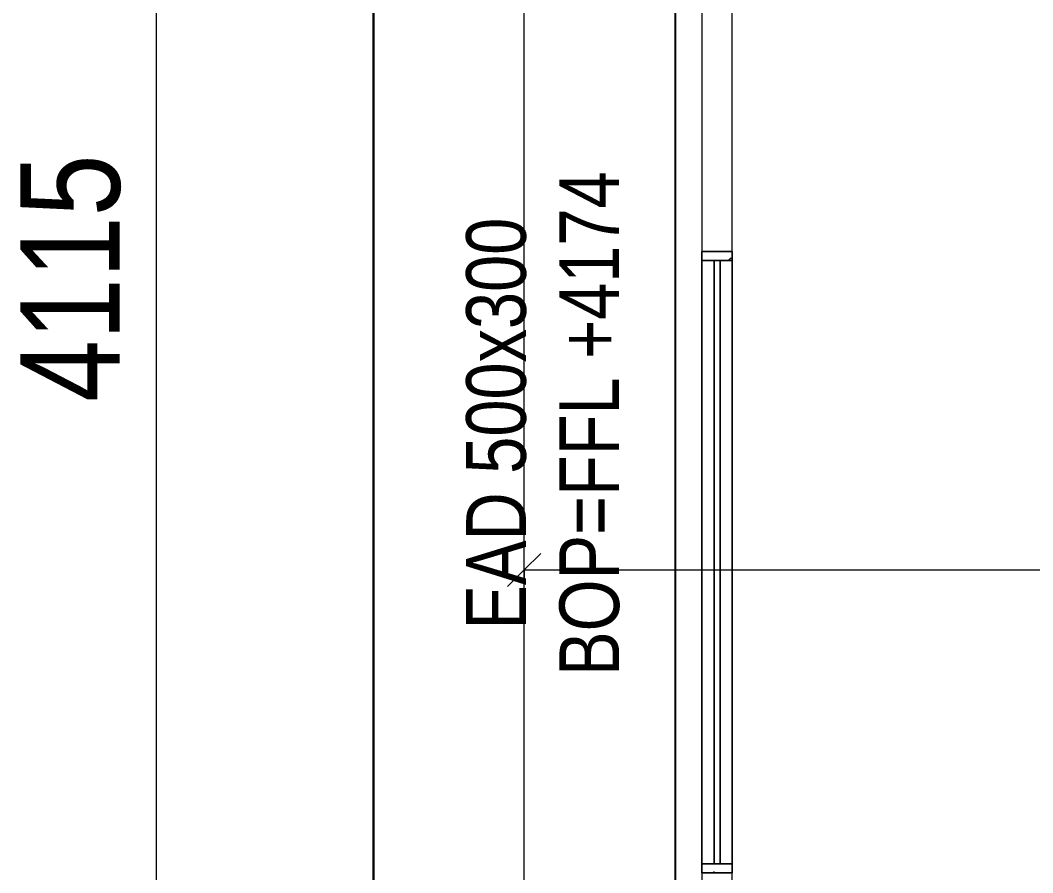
# Model space of a CAD drawing. Header units: millimetres. Extents: x -21807 to 17683, y 43568 to 60640.
# Drawn here: x -17089 to -15410, y 54177 to 55590 of the extents above; entities that cross this region are included whole.
import ezdxf

# ---------------------------------------------------------------- set-up
doc = ezdxf.new("R2010")
doc.units = ezdxf.units.MM
for name, color, linetype, lineweight in [('A-ANNO-DIMS', 7, 'Continuous', 9), ('A-ANNO-DIMS-110', 7, 'Continuous', 9), ('A-WALL', 7, 'Continuous', 9), ('M-HVAC-DUCT', 7, 'Continuous', 25), ('M-HVAC-DUCT-CNTR', 7, 'Continuous', 5), ('M-HVAC-DUCT-IDEN', 7, 'Continuous', 9)]:
    doc.layers.add(name, color=color, linetype=linetype, lineweight=lineweight)
doc.layers.add('A-GLAZ', color=7, linetype='Continuous', lineweight=9, true_color=0x00007f)
doc.styles.add('Arial_2', font='arial.ttf', dxfattribs={"width": 0.8, "height": 165})
doc.styles.add('Arial_5', font='arial.ttf', dxfattribs={"width": 0.8, "height": 99})
doc.dimstyles.new('AK_DIM_2_0_Arial_đỏ', dxfattribs={"dimscale": 304.8, "dimtxt": 168.342801, "dimasz": 0.180446, "dimexe": 0.180446, "dimexo": 0.180446, "dimgap": 0.036089, "dimtad": 1, "dimdec": 0, "dimzin": 0, "dimdsep": 46, "dimtxsty": 'Arial_2', "dimblk1": 'OBLIQUE', "dimblk2": 'OBLIQUE', "dimsah": 1, "dimcen": 0.09, "dimadec": 0, "dimazin": 0, "dimtfac": 1, "dimtdec": 4, "dimtix": 1, "dimtmove": 0, "dimatfit": 3, "dimfxl": 1, "dimtvp": 1, "dimtolj": 1, "dimtzin": 0, "dimarcsym": 2})

# ---------------------------------------------------------------- blocks, each defined once
blk = doc.blocks.new('AK_OViewTuongPanel - 1000x1200-V14-MẶT BẰNG HỆ THỐNG GIÓ THẢI')
at = {"layer": 'A-GLAZ', "true_color": 0xaaaaaa}
h = blk.add_hatch(dxfattribs=at)
h.set_pattern_fill('FP_9', color=253, style=0, pattern_type=2)
h.set_pattern_definition([(127.5, (54691.94, 15933.59), (-107.6708, -3.52028), [7.376, -77.561, 7.376, -87.62, -90.805]), (127.5, (54691.94, 15933.59), (-107.6708, -3.52028), [-179.934, 7.376, -83.429]), (97.5, (54691.94, 15933.59), (-157.70153, 98.89488), [7.376, -38.445, 7.376, -69.179, -29.337]), (97.5, (54691.94, 15933.59), (-157.70153, 98.89488), [-122.377, 7.376, -21.961]), (57.5, (54691.94, 15864.86), (-0.31631, 174.01878), [7.376, -20.564, 7.376, -93.208, -131.318]), (57.5, (54691.94, 15864.86), (-0.31631, 174.01878), [-128.524, 7.376, -123.942]), (47.5, (54691.94, 15864.86), (-49.0445, 167.9829), [7.376, -6.594, 7.376, -58.562, -75.438]), (47.5, (54691.94, 15864.86), (-49.0445, 167.9829), [-79.908, 7.376, -68.062])])
h.paths.add_polyline_path([(515, -25), (515, 25), (500, 25), (500, -25)])
h.paths.add_polyline_path([(-500, -25), (-500, 25), (-515, 25), (-515, -25)])
at = {"layer": 'A-GLAZ', "color": 254, "lineweight": 13, "true_color": 0xe0e0ef}
for p, q in [((-515, 25), (-500, 25)), ((-500, 25), (-500, 5)), ((500, 25), (515, 25)), ((500, 5), (500, 25)), ((-500, -5), (-500, -25)), ((500, -25), (500, -5)), ((-500, -25), (-515, -25)), ((515, -25), (500, -25))]:
    blk.add_line(p, q, dxfattribs=at)
at = {"layer": 'A-GLAZ', "color": 7, "lineweight": 13, "true_color": 0xececf5}
for p, q in [((-515, -25), (-515, 25)), ((515, 25), (515, -25)), ((-500, -5), (-500, 5)), ((-500, 5), (-500, -5)), ((500, 5), (500, -5)), ((500, -5), (500, 5))]:
    blk.add_line(p, q, dxfattribs=at)
at = {"layer": 'A-GLAZ', "color": 9, "lineweight": 13, "true_color": 0xaaaad4}
for p, q in [((-515, 25), (-515, -25)), ((-500, 25), (-515, 25)), ((500, 25), (-500, 25)), ((-500, -25), (-500, 25)), ((515, 25), (500, 25)), ((500, 25), (500, -25)), ((515, -25), (515, 25)), ((500, 5), (-500, 5)), ((-500, 5), (-500, -5)), ((500, -5), (500, 5)), ((-500, -5), (500, -5)), ((-515, -25), (-500, -25)), ((-500, -25), (500, -25)), ((500, -25), (515, -25))]:
    blk.add_line(p, q, dxfattribs=at)
at = {"layer": 'A-GLAZ', "color": 254, "lineweight": 13, "true_color": 0xcccce5}
for p, q in [((-500, 25), (500, 25)), ((-500, 5), (500, 5)), ((500, -5), (-500, -5)), ((500, -25), (-500, -25))]:
    blk.add_line(p, q, dxfattribs=at)
blk = doc.blocks.new('AK-SGS-M3-A_rvt-1-MẶT BẰNG HỆ THỐNG GIÓ THẢI')
at = {"layer": 'A-WALL', "color": 253, "lineweight": 13, "true_color": 0xaaaaaa}
for p, q in [((-15908.6, 55206.9), (-15908.6, 58116.9)), ((-15958.6, 55666.9), (-15958.6, 55206.9)), ((-15958.6, 54176.9), (-15958.6, 51887.3)), ((-15908.6, 53016.9), (-15908.6, 54176.9))]:
    blk.add_line(p, q, dxfattribs=at)
at = {"layer": 'A-WALL', "color": 254, "lineweight": 13, "true_color": 0xcccccc}
for p, q in [((-15908.6, 55206.9), (-15908.6, 58116.9)), ((-15958.6, 55666.9), (-15958.6, 55206.9)), ((-15958.6, 54191.9), (-15958.6, 55191.9)), ((-15908.6, 55191.9), (-15908.6, 54191.9))]:
    blk.add_line(p, q, dxfattribs=at)
at = {"layer": 'A-WALL', "color": 254, "lineweight": 13, "true_color": 0xe0e0e0}
for p, q in [((-15958.6, 55206.9), (-15908.6, 55206.9)), ((-15958.6, 55191.9), (-15958.6, 55206.9)), ((-15908.6, 55206.9), (-15908.6, 55191.9)), ((-15958.6, 55191.9), (-15958.6, 54191.9)), ((-15908.6, 54191.9), (-15908.6, 55191.9)), ((-15958.6, 54176.9), (-15958.6, 54191.9)), ((-15908.6, 54191.9), (-15908.6, 54176.9)), ((-15908.6, 54176.9), (-15958.6, 54176.9))]:
    blk.add_line(p, q, dxfattribs=at)
at = {"layer": 'A-WALL', "color": 7, "lineweight": 13, "true_color": 0xececec}
for p, q in [((-15958.6, 55206.9), (-15958.6, 55191.9)), ((-15958.6, 55206.9), (-15908.6, 55206.9)), ((-15908.6, 55191.9), (-15908.6, 55206.9)), ((-15958.6, 54191.9), (-15958.6, 54176.9)), ((-15908.6, 54176.9), (-15908.6, 54191.9)), ((-15908.6, 54176.9), (-15958.6, 54176.9))]:
    blk.add_line(p, q, dxfattribs=at)
at = {"layer": 'A-GLAZ', "color": 9, "lineweight": 13, "true_color": 0xaaaad4, "rotation": 269.9999999999999}
blk.add_blockref('AK_OViewTuongPanel - 1000x1200-V14-MẶT BẰNG HỆ THỐNG GIÓ THẢI', (-15933.6, 54691.9), dxfattribs=at)
blk = doc.blocks.new('AK-SGS-M3-Hrvt_rvt-1-MẶT BẰNG HỆ THỐNG GIÓ THẢI')
at = {"layer": 'M-HVAC-DUCT', "color": 34, "true_color": 0x994c00}
for p, q in [((-16503.2, 53102.1), (-16503.2, 57216.9)), ((-16503.2, 57216.9), (-16503.2, 53102.1)), ((-16003.2, 57216.9), (-16003.2, 53102.1)), ((-16003.2, 57216.9), (-16003.2, 53102.1))]:
    blk.add_line(p, q, dxfattribs=at)
at = {"layer": 'M-HVAC-DUCT-CNTR', "color": 34, "true_color": 0x994c00}
blk.add_line((-16253.2, 53102.1), (-16253.2, 57216.9), dxfattribs=at)
blk = doc.blocks.new('DIMBLOCK9-MẶT BẰNG HỆ THỐNG GIÓ THẢI')
at = {"layer": 'A-ANNO-DIMS-110', "color": 1, "true_color": 0xff0000}
for p, q in [((-16253.2, 54678.9), (-16253.2, 54733.9)), ((-12874.1, 54678.9), (-12874.1, 54733.9)), ((-16253.2, 54678.9), (-16225.7, 54706.4)), ((-12874.1, 54678.9), (-12846.6, 54706.4)), ((-16253.2, 54678.9), (-16280.7, 54651.4)), ((-16253.2, 54678.9), (-12874.1, 54678.9)), ((-16253.2, 54678.9), (-16253.2, 54662.8)), ((-12874.1, 54678.9), (-12901.6, 54651.4)), ((-12874.1, 54678.9), (-12874.1, 54662.8))]:
    blk.add_line(p, q, dxfattribs=at)
at = {"layer": 'A-ANNO-DIMS-110', "color": 0, "insert": (-14765.6, 54904.1), "char_height": 165, "width": 484.827, "attachment_point": 1, "line_spacing_factor": 0.941778, "style": 'Arial_2'}
blk.add_mtext('3379', dxfattribs=at)
blk = doc.blocks.new('_Oblique')
at = {"color": 0, "linetype": 'ByBlock', "lineweight": -2}
blk.add_line((-0.5, -0.5), (0.5, 0.5), dxfattribs=at)
blk = doc.blocks.new('DIMBLOCK20-MẶT BẰNG HỆ THỐNG GIÓ THẢI')
at = {"layer": 'A-ANNO-DIMS-110', "color": 1, "true_color": 0xff0000}
for p, q in [((-16863.5, 57216.9), (-16891, 57244.4)), ((-16863.5, 57216.9), (-16918.5, 57216.9)), ((-16863.5, 57216.9), (-16863.5, 53102.1)), ((-16863.5, 57216.9), (-16836, 57189.4)), ((-16863.5, 57216.9), (-16558.2, 57216.9)), ((-16863.5, 53102.1), (-16891, 53129.6)), ((-16863.5, 53102.1), (-16918.5, 53102.1)), ((-16863.5, 53102.1), (-16836, 53074.6)), ((-16863.5, 53102.1), (-16558.2, 53102.1))]:
    blk.add_line(p, q, dxfattribs=at)
at = {"layer": 'A-ANNO-DIMS-110', "color": 0, "insert": (-17088.7, 54957.5), "char_height": 165, "width": 484.827, "attachment_point": 1, "rotation": 90, "line_spacing_factor": 0.941778, "style": 'Arial_2'}
blk.add_mtext('4115', dxfattribs=at)

msp = doc.modelspace()

# ---------------------------------------------------------------- block references
at = {"lineweight": 5}
for name in ['AK-SGS-M3-Hrvt_rvt-1-MẶT BẰNG HỆ THỐNG GIÓ THẢI', 'AK-SGS-M3-A_rvt-1-MẶT BẰNG HỆ THỐNG GIÓ THẢI']:
    msp.add_blockref(name, (0, 0), dxfattribs=at)

# ---------------------------------------------------------------- texts
at = {"layer": 'M-HVAC-DUCT-IDEN', "color": 1, "true_color": 0xff0000, "insert": (-16222, 54921.5), "char_height": 99, "width": 861.52, "attachment_point": 5, "rotation": 90, "line_spacing_factor": 0.936439, "style": 'Arial_5'}
msp.add_mtext('\\pxqc,t11.28889,22.57778,33.86667,45.15556,56.44444,67.73333,79.02222,90.31111,101.6,112.88889,124.17778,135.46667,146.75556,158.04444,169.33333,180.62222,191.91111,203.2,214.48889,225.77778,237.06667,248.35556,259.64444,270.93333,282.22222,293.51111,304.8,316.08889,327.37778,338.66667,349.95556,361.24444;{EAD 500x300\\PBOP=FFL +4174}', dxfattribs=at)

# ---------------------------------------------------------------- dimensions: what is measured, and where the dimension line sits
at = {"layer": 'A-ANNO-DIMS', "color": 1, "true_color": 0xff0000}
dim = msp.add_linear_dim(base=(-16863.5, 53102.1), p1=(-16503.2, 57216.9), p2=(-16503.2, 53102.1), angle=90, dimstyle='AK_DIM_2_0_Arial_đỏ', override={"dimpost": '<>', "dimfxl": 4114.861832}, dxfattribs=at)
dim.commit()
dim.dimension.update_dxf_attribs({"geometry": 'DIMBLOCK20-MẶT BẰNG HỆ THỐNG GIÓ THẢI', "text_midpoint": (-16958.7, 55159.5)})
dim = msp.add_linear_dim(base=(-12874.1, 54678.9), p1=(-16253.2, 54717.8), p2=(-12874.1, 54717.8), dimstyle='AK_DIM_2_0_Arial_đỏ', override={"dimpost": '<>', "dimfxl": 3379.060006}, dxfattribs=at)
dim.commit()
dim.dimension.update_dxf_attribs({"geometry": 'DIMBLOCK9-MẶT BẰNG HỆ THỐNG GIÓ THẢI', "text_midpoint": (-14563.6, 54774.2)})

doc.saveas('drawing.dxf')
